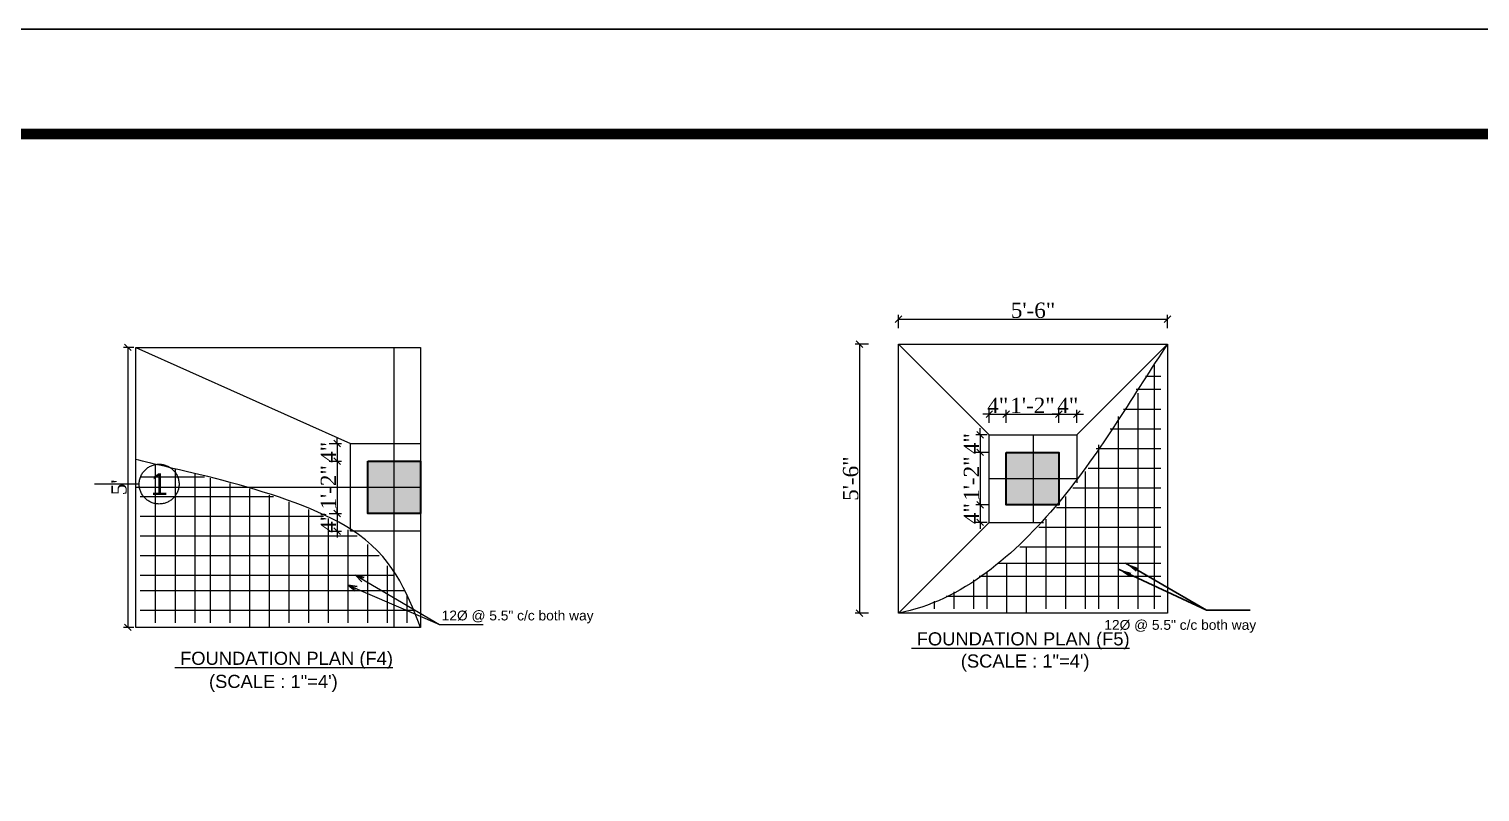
# Model space of a CAD drawing. Header units: inches. Extents: x -4737 to 13205, y 2479 to 13285.
# Drawn here: x 10862 to 11525, y 10970 to 11319 of the extents above; entities that cross this region are included whole.
import ezdxf
from ezdxf.enums import TextEntityAlignment as Align

# ---------------------------------------------------------------- set-up
doc = ezdxf.new("R2010")
doc.units = ezdxf.units.IN
doc.header["$MEASUREMENT"] = 0
doc.linetypes.add('CENTER', pattern=[50.8, 31.75, -6.35, 6.35, -6.35])
for name, color, linetype, lineweight in [('0.4', 4, 'Continuous', 40), ('dim', 172, 'Continuous', 9), ('dimen', 72, 'Continuous', 9), ('ele', 32, 'Continuous', 25), ('GRID', 8, 'CENTER', 13), ('layout', 23, 'Continuous', 18), ('REINFORECMENT', 240, 'Continuous', 18), ('SLAB LINE', 47, 'Continuous', 18), ('TEXT REAL', 93, 'Continuous', 18), ('TEXTT', 7, 'Continuous', 25), ('WALL', 12, 'Continuous', 30)]:
    doc.layers.add(name, color=color, linetype=linetype, lineweight=lineweight)
doc.styles.add('arial', font='arial.ttf')
doc.styles.add('BIMAL0', font='times.ttf')
doc.styles.add('samar', font='times.ttf')
doc.styles.get("Standard").update_dxf_attribs({"font": 'arial.ttf'})
doc.styles.add('titles', font='arial.ttf')
doc.dimstyles.new('Attic 1-48in96', dxfattribs={"dimtxt": 7, "dimasz": 3, "dimexe": 2, "dimexo": 1, "dimgap": 0.5, "dimtad": 1, "dimdec": 0, "dimlfac": 0.5, "dimzin": 3, "dimdsep": 46, "dimlunit": 4, "dimtxsty": 'samar', "dimblk": 'OBLIQUE', "dimcen": 0.09, "dimclrd": 1, "dimclre": 1, "dimadec": 0, "dimazin": 0, "dimtfac": 1, "dimtdec": 0, "dimtix": 1, "dimtmove": 1, "dimatfit": 2, "dimldrblk": 'Arrow 1', "dimfxl": 4, "dimfxlon": 1, "dimtolj": 1, "dimtzin": 0, "dimlwd": 13, "dimlwe": 13, "dimarcsym": 0})
doc.dimstyles.new('DDD', dxfattribs={"dimscale": 0, "dimtxt": 7, "dimasz": 4, "dimexe": 5, "dimexo": 5, "dimgap": 0, "dimtad": 1, "dimdec": 0, "dimzin": 0, "dimdsep": 46, "dimlunit": 3, "dimtxsty": 'Standard', "dimcen": 0, "dimse1": 1, "dimse2": 1, "dimclrd": 1, "dimclre": 4, "dimclrt": 2, "dimadec": 0, "dimazin": 0, "dimtfac": 1, "dimtdec": 0, "dimtofl": 0, "dimtmove": 0, "dimatfit": 3, "dimfxl": 1, "dimtolj": 1, "dimtzin": 0, "dimarcsym": 0})
doc.dimstyles.new('ONE INCH FOUR FT', dxfattribs={"dimtxt": 7, "dimasz": 4, "dimexe": 0.18, "dimexo": 0.0625, "dimgap": 1.5, "dimtad": 1, "dimdec": 0, "dimlfac": 0.5, "dimzin": 0, "dimdsep": 46, "dimlunit": 3, "dimtxsty": 'BIMAL0', "dimblk": 'ARCHTICK', "dimcen": 0.09, "dimclrt": 210, "dimadec": 0, "dimazin": 0, "dimtfac": 1, "dimtdec": 0, "dimtofl": 0, "dimtmove": 0, "dimatfit": 3, "dimldrblk": 'OPEN30', "dimfxl": 1, "dimtolj": 1, "dimtzin": 0, "dimlwd": 15, "dimarcsym": 0})

# ---------------------------------------------------------------- blocks, each defined once
blk = doc.blocks.new('Grid_v_l')
at = {"color": 8, "lineweight": 5}
blk.add_lwpolyline([(-4.1, 0, -1), (-7.74, 0, -1), (-4.1, 0), (0, 0)], format="xyb", dxfattribs=at)
at = {"style": 'titles'}
blk.add_attdef('GRID', text='', height=2, dxfattribs=at).set_placement((-5.92, 0), align=Align.MIDDLE)
blk = doc.blocks.new('12')
at = {"layer": 'ele', "ltscale": 10}
blk.add_hatch(color=256, dxfattribs=at).paths.add_polyline_path([(-12, 12), (-12, 0), (0, 0), (0, 12)])
at = {"layer": 'WALL', "ltscale": 10}
blk.add_lwpolyline([(-12, 12), (0, 12), (0, 0), (-12, 0)], close=True, dxfattribs=at)
blk = doc.blocks.new('_ArchTick')
at = {"color": 0, "const_width": 0.15}
blk.add_lwpolyline([(-0.5, -0.5), (0.5, 0.5)], dxfattribs=at)
blk = doc.blocks.new('_Open30')
at = {"color": 0, "linetype": 'ByBlock', "lineweight": -2}
for p, q in [((-1, 0.27), (0, 0)), ((0, 0), (-1, -0.27)), ((0, 0), (-1, 0))]:
    blk.add_line(p, q, dxfattribs=at)
blk = doc.blocks.new('_OBLIQUE')
at = {"color": 0, "linetype": 'ByBlock'}
blk.add_line((-0.5, -0.5), (0.5, 0.5), dxfattribs=at)
blk = doc.blocks.new('*D525')
at = {"layer": 'Defpoints', "color": 0, "transparency": 16777216}
for p in [(10910.41, 11173.27), (10906.7, 11045.27), (10910.41, 11045.27)]:
    blk.add_point(p, dxfattribs=at)
at = {"layer": 'dimen', "color": 1, "lineweight": 13, "transparency": 16777216}
for p, q in [((10909.41, 11173.27), (10904.7, 11173.27)), ((10906.7, 11173.27), (10906.7, 11045.27)), ((10909.41, 11045.27), (10904.7, 11045.27))]:
    blk.add_line(p, q, dxfattribs=at)
at = {"layer": 'dimen', "color": 1, "lineweight": 13, "transparency": 16777216, "xscale": 3, "yscale": 3, "zscale": 3}
for p, rotation in [((10906.7, 11173.27), 90), ((10906.7, 11045.27), 270)]:
    blk.add_blockref('_OBLIQUE', p, dxfattribs=dict(at, rotation=rotation))
at = {"layer": 'dimen', "color": 0, "transparency": 16777216, "insert": (10902.64, 11109.27), "char_height": 7, "attachment_point": 5, "rotation": 90, "style": 'samar'}
blk.add_mtext("\\A1;5'", dxfattribs=at)
blk = doc.blocks.new('Arrow 1')
at = {"layer": 'TEXTT'}
blk.add_hatch(color=256, dxfattribs=at).paths.add_polyline_path([(-1.01, 0.42), (-1.01, -0.42), (-0.01, 0)])
blk = doc.blocks.new('*D286')
at = {"layer": 'Defpoints', "color": 0, "transparency": 16777216}
for p in [(10997.78, 11129.27), (10997.78, 11121.27), (11002.34, 11121.27)]:
    blk.add_point(p, dxfattribs=at)
at = {"layer": 'dimen', "color": 1, "lineweight": 13, "transparency": 16777216}
for p, q in [((10998.78, 11129.27), (11004.34, 11129.27)), ((11002.34, 11129.27), (11002.34, 11132.27)), ((11002.34, 11129.27), (11002.34, 11121.27)), ((10998.78, 11121.27), (11004.34, 11121.27)), ((11002.34, 11121.27), (11002.34, 11118.27))]:
    blk.add_line(p, q, dxfattribs=at)
at = {"layer": 'dimen', "color": 1, "lineweight": 13, "transparency": 16777216, "xscale": 3, "yscale": 3, "zscale": 3}
for p, rotation in [((11002.34, 11129.27), 270), ((11002.34, 11121.27), 90)]:
    blk.add_blockref('_OBLIQUE', p, dxfattribs=dict(at, rotation=rotation))
at = {"layer": 'dimen', "color": 0, "transparency": 16777216, "insert": (10998.34, 11125.27), "char_height": 7, "attachment_point": 5, "rotation": 90, "style": 'samar'}
blk.add_mtext('\\A1;4"', dxfattribs=at)
blk = doc.blocks.new('*D287')
at = {"layer": 'Defpoints', "color": 0, "transparency": 16777216}
for p in [(10997.78, 11121.27), (10997.78, 11097.27), (11002.34, 11097.27)]:
    blk.add_point(p, dxfattribs=at)
at = {"layer": 'dimen', "color": 1, "lineweight": 13, "transparency": 16777216}
for p, q in [((10998.78, 11121.27), (11004.34, 11121.27)), ((11002.34, 11121.27), (11002.34, 11097.27)), ((10998.78, 11097.27), (11004.34, 11097.27))]:
    blk.add_line(p, q, dxfattribs=at)
at = {"layer": 'dimen', "color": 1, "lineweight": 13, "transparency": 16777216, "xscale": 3, "yscale": 3, "zscale": 3}
for p, rotation in [((11002.34, 11121.27), 90), ((11002.34, 11097.27), 270)]:
    blk.add_blockref('_OBLIQUE', p, dxfattribs=dict(at, rotation=rotation))
at = {"layer": 'dimen', "color": 0, "transparency": 16777216, "insert": (10998.34, 11109.27), "char_height": 7, "attachment_point": 5, "rotation": 90, "style": 'samar'}
blk.add_mtext('\\A1;1\'-2"', dxfattribs=at)
blk = doc.blocks.new('*D288')
at = {"layer": 'Defpoints', "color": 0, "transparency": 16777216}
for p in [(10997.78, 11097.27), (10997.78, 11089.27), (11002.34, 11089.27)]:
    blk.add_point(p, dxfattribs=at)
at = {"layer": 'dimen', "color": 1, "lineweight": 13, "transparency": 16777216}
for p, q in [((10998.78, 11097.27), (11004.34, 11097.27)), ((11002.34, 11097.27), (11002.34, 11100.27)), ((11002.34, 11097.27), (11002.34, 11089.27)), ((10998.78, 11089.27), (11004.34, 11089.27)), ((11002.34, 11089.27), (11002.34, 11086.27))]:
    blk.add_line(p, q, dxfattribs=at)
at = {"layer": 'dimen', "color": 1, "lineweight": 13, "transparency": 16777216, "xscale": 3, "yscale": 3, "zscale": 3}
for p, rotation in [((11002.34, 11097.27), 270), ((11002.34, 11089.27), 90)]:
    blk.add_blockref('_OBLIQUE', p, dxfattribs=dict(at, rotation=rotation))
at = {"layer": 'dimen', "color": 0, "transparency": 16777216, "insert": (10998.34, 11093.27), "char_height": 7, "attachment_point": 5, "rotation": 90, "style": 'samar'}
blk.add_mtext('\\A1;4"', dxfattribs=at)
blk = doc.blocks.new('*D433')
at = {"layer": 'Defpoints', "color": 0, "transparency": 16777216}
for p in [(11381.9, 11186.12), (11258.9, 11174.77), (11381.9, 11174.77)]:
    blk.add_point(p, dxfattribs=at)
at = {"layer": 'dimen', "color": 1, "lineweight": 13, "transparency": 16777216}
for p, q in [((11258.9, 11182.12), (11258.9, 11188.12)), ((11381.9, 11182.12), (11381.9, 11188.12)), ((11258.9, 11186.12), (11381.9, 11186.12))]:
    blk.add_line(p, q, dxfattribs=at)
at = {"layer": 'dimen', "color": 1, "lineweight": 13, "transparency": 16777216, "xscale": 3, "yscale": 3, "zscale": 3, "rotation": 180}
blk.add_blockref('_OBLIQUE', (11258.9, 11186.12), dxfattribs=at)
at = {"layer": 'dimen', "color": 1, "lineweight": 13, "transparency": 16777216, "xscale": 3, "yscale": 3, "zscale": 3}
blk.add_blockref('_OBLIQUE', (11381.9, 11186.12), dxfattribs=at)
at = {"layer": 'dimen', "color": 0, "transparency": 16777216, "insert": (11320.4, 11190.19), "char_height": 7, "attachment_point": 5, "style": 'samar'}
blk.add_mtext('\\A1;5\'-6"', dxfattribs=at)
blk = doc.blocks.new('*D434')
at = {"layer": 'Defpoints', "color": 0, "transparency": 16777216}
for p in [(11308.15, 11142.74), (11300.4, 11133.27), (11308.15, 11125.27)]:
    blk.add_point(p, dxfattribs=at)
at = {"layer": 'dimen', "color": 1, "lineweight": 13, "transparency": 16777216}
for p, q in [((11300.4, 11142.74), (11297.4, 11142.74)), ((11300.4, 11138.74), (11300.4, 11144.74)), ((11300.4, 11142.74), (11308.15, 11142.74)), ((11308.15, 11138.74), (11308.15, 11144.74)), ((11308.15, 11142.74), (11311.15, 11142.74))]:
    blk.add_line(p, q, dxfattribs=at)
at = {"layer": 'dimen', "color": 1, "lineweight": 13, "transparency": 16777216, "xscale": 3, "yscale": 3, "zscale": 3}
blk.add_blockref('_OBLIQUE', (11300.4, 11142.74), dxfattribs=at)
at = {"layer": 'dimen', "color": 1, "lineweight": 13, "transparency": 16777216, "xscale": 3, "yscale": 3, "zscale": 3, "rotation": 180}
blk.add_blockref('_OBLIQUE', (11308.15, 11142.74), dxfattribs=at)
at = {"layer": 'dimen', "color": 0, "transparency": 16777216, "insert": (11304.28, 11146.74), "char_height": 7, "attachment_point": 5, "style": 'samar'}
blk.add_mtext('\\A1;4"', dxfattribs=at)
blk = doc.blocks.new('*D265')
at = {"layer": 'Defpoints', "color": 0, "transparency": 16777216}
for p in [(11332.15, 11142.74), (11308.15, 11125.27), (11332.15, 11125.27)]:
    blk.add_point(p, dxfattribs=at)
at = {"layer": 'dimen', "color": 1, "lineweight": 13, "transparency": 16777216}
for p, q in [((11308.15, 11138.74), (11308.15, 11144.74)), ((11308.15, 11142.74), (11332.15, 11142.74)), ((11332.15, 11138.74), (11332.15, 11144.74))]:
    blk.add_line(p, q, dxfattribs=at)
at = {"layer": 'dimen', "color": 1, "lineweight": 13, "transparency": 16777216, "xscale": 3, "yscale": 3, "zscale": 3, "rotation": 180}
blk.add_blockref('_OBLIQUE', (11308.15, 11142.74), dxfattribs=at)
at = {"layer": 'dimen', "color": 1, "lineweight": 13, "transparency": 16777216, "xscale": 3, "yscale": 3, "zscale": 3}
blk.add_blockref('_OBLIQUE', (11332.15, 11142.74), dxfattribs=at)
at = {"layer": 'dimen', "color": 0, "transparency": 16777216, "insert": (11320.15, 11146.74), "char_height": 7, "attachment_point": 5, "style": 'samar'}
blk.add_mtext('\\A1;1\'-2"', dxfattribs=at)
blk = doc.blocks.new('*D435')
at = {"layer": 'Defpoints', "color": 0, "transparency": 16777216}
for p in [(11340.4, 11142.74), (11340.4, 11133.27), (11332.15, 11125.27)]:
    blk.add_point(p, dxfattribs=at)
at = {"layer": 'dimen', "color": 1, "lineweight": 13, "transparency": 16777216}
for p, q in [((11332.15, 11142.74), (11329.15, 11142.74)), ((11332.15, 11138.74), (11332.15, 11144.74)), ((11332.15, 11142.74), (11340.4, 11142.74)), ((11340.4, 11138.74), (11340.4, 11144.74)), ((11340.4, 11142.74), (11343.4, 11142.74))]:
    blk.add_line(p, q, dxfattribs=at)
at = {"layer": 'dimen', "color": 1, "lineweight": 13, "transparency": 16777216, "xscale": 3, "yscale": 3, "zscale": 3}
blk.add_blockref('_OBLIQUE', (11332.15, 11142.74), dxfattribs=at)
at = {"layer": 'dimen', "color": 1, "lineweight": 13, "transparency": 16777216, "xscale": 3, "yscale": 3, "zscale": 3, "rotation": 180}
blk.add_blockref('_OBLIQUE', (11340.4, 11142.74), dxfattribs=at)
at = {"layer": 'dimen', "color": 0, "transparency": 16777216, "insert": (11336.28, 11146.74), "char_height": 7, "attachment_point": 5, "style": 'samar'}
blk.add_mtext('\\A1;4"', dxfattribs=at)
blk = doc.blocks.new('*D266')
at = {"layer": 'Defpoints', "color": 0, "transparency": 16777216}
for p in [(11300.4, 11133.27), (11296.24, 11125.27), (11308.15, 11125.27)]:
    blk.add_point(p, dxfattribs=at)
at = {"layer": 'dimen', "color": 1, "lineweight": 13, "transparency": 16777216}
for p, q in [((11296.24, 11133.27), (11296.24, 11136.27)), ((11299.4, 11133.27), (11294.24, 11133.27)), ((11296.24, 11133.27), (11296.24, 11125.27)), ((11300.24, 11125.27), (11294.24, 11125.27)), ((11296.24, 11125.27), (11296.24, 11122.27))]:
    blk.add_line(p, q, dxfattribs=at)
at = {"layer": 'dimen', "color": 1, "lineweight": 13, "transparency": 16777216, "xscale": 3, "yscale": 3, "zscale": 3}
for p, rotation in [((11296.24, 11133.27), 270), ((11296.24, 11125.27), 90)]:
    blk.add_blockref('_OBLIQUE', p, dxfattribs=dict(at, rotation=rotation))
at = {"layer": 'dimen', "color": 0, "transparency": 16777216, "insert": (11292.24, 11129.27), "char_height": 7, "attachment_point": 5, "rotation": 90, "style": 'samar'}
blk.add_mtext('\\A1;4"', dxfattribs=at)
blk = doc.blocks.new('*D267')
at = {"layer": 'Defpoints', "color": 0, "transparency": 16777216}
for p in [(11308.15, 11125.27), (11296.24, 11101.27), (11308.15, 11101.27)]:
    blk.add_point(p, dxfattribs=at)
at = {"layer": 'dimen', "color": 1, "lineweight": 13, "transparency": 16777216}
for p, q in [((11300.24, 11125.27), (11294.24, 11125.27)), ((11296.24, 11125.27), (11296.24, 11101.27)), ((11300.24, 11101.27), (11294.24, 11101.27))]:
    blk.add_line(p, q, dxfattribs=at)
at = {"layer": 'dimen', "color": 1, "lineweight": 13, "transparency": 16777216, "xscale": 3, "yscale": 3, "zscale": 3}
for p, rotation in [((11296.24, 11125.27), 90), ((11296.24, 11101.27), 270)]:
    blk.add_blockref('_OBLIQUE', p, dxfattribs=dict(at, rotation=rotation))
at = {"layer": 'dimen', "color": 0, "transparency": 16777216, "insert": (11292.24, 11113.27), "char_height": 7, "attachment_point": 5, "rotation": 90, "style": 'samar'}
blk.add_mtext('\\A1;1\'-2"', dxfattribs=at)
blk = doc.blocks.new('*D436')
at = {"layer": 'Defpoints', "color": 0, "transparency": 16777216}
for p in [(11308.15, 11101.27), (11296.24, 11093.27), (11300.4, 11093.27)]:
    blk.add_point(p, dxfattribs=at)
at = {"layer": 'dimen', "color": 1, "lineweight": 13, "transparency": 16777216}
for p, q in [((11300.24, 11101.27), (11294.24, 11101.27)), ((11296.24, 11101.27), (11296.24, 11104.27)), ((11296.24, 11101.27), (11296.24, 11093.27)), ((11299.4, 11093.27), (11294.24, 11093.27)), ((11296.24, 11093.27), (11296.24, 11090.27))]:
    blk.add_line(p, q, dxfattribs=at)
at = {"layer": 'dimen', "color": 1, "lineweight": 13, "transparency": 16777216, "xscale": 3, "yscale": 3, "zscale": 3}
for p, rotation in [((11296.24, 11101.27), 270), ((11296.24, 11093.27), 90)]:
    blk.add_blockref('_OBLIQUE', p, dxfattribs=dict(at, rotation=rotation))
at = {"layer": 'dimen', "color": 0, "transparency": 16777216, "insert": (11292.24, 11097.27), "char_height": 7, "attachment_point": 5, "rotation": 90, "style": 'samar'}
blk.add_mtext('\\A1;4"', dxfattribs=at)
blk = doc.blocks.new('*D437')
at = {"layer": 'Defpoints', "color": 0, "transparency": 16777216}
for p in [(11258.9, 11174.77), (11241.13, 11051.77), (11258.9, 11051.77)]:
    blk.add_point(p, dxfattribs=at)
at = {"layer": 'dimen', "color": 1, "lineweight": 13, "transparency": 16777216}
for p, q in [((11245.13, 11174.77), (11239.13, 11174.77)), ((11241.13, 11174.77), (11241.13, 11051.77)), ((11245.13, 11051.77), (11239.13, 11051.77))]:
    blk.add_line(p, q, dxfattribs=at)
at = {"layer": 'dimen', "color": 1, "lineweight": 13, "transparency": 16777216, "xscale": 3, "yscale": 3, "zscale": 3}
for p, rotation in [((11241.13, 11174.77), 90), ((11241.13, 11051.77), 270)]:
    blk.add_blockref('_OBLIQUE', p, dxfattribs=dict(at, rotation=rotation))
at = {"layer": 'dimen', "color": 0, "transparency": 16777216, "insert": (11237.07, 11113.27), "char_height": 7, "attachment_point": 5, "rotation": 90, "style": 'samar'}
blk.add_mtext('\\A1;5\'-6"', dxfattribs=at)

msp = doc.modelspace()

# ---------------------------------------------------------------- linework, layer by layer
msp.add_lwpolyline([(9824.03, 9073.79), (9824.03, 11318.83), (12998.83, 11318.83), (12998.83, 9073.79)], close=True)
at = {"const_width": 4.8}
msp.add_lwpolyline([(12950.83, 9121.79), (12950.83, 11270.83), (9968.03, 11270.83), (9968.03, 9121.79)], close=True, dxfattribs=at)
at = {"ltscale": 10}
msp.add_lwpolyline([(11016.41, 11121.27), (11040.41, 11121.27), (11040.41, 11097.27), (11016.41, 11097.27)], close=True, dxfattribs=at)
at = {"layer": 'dim', "ltscale": 10}
for p, q in [((11320.4, 11133.27), (11320.4, 11093.27)), ((11300.4, 11113.27), (11340.4, 11113.27))]:
    msp.add_line(p, q, dxfattribs=at)
at = {"layer": 'GRID', "ltscale": 15}
for p, q in [((11028.41, 11045.27), (11028.41, 11173.27)), ((11040.41, 11109.27), (10910.41, 11109.27))]:
    msp.add_line(p, q, dxfattribs=at)
at = {"layer": 'REINFORECMENT'}
for p, q in [((11367.56, 11154.09), (11378.86, 11154.09)), ((11371.79, 11160.09), (11378.86, 11160.09)), ((11361.69, 11145.09), (11378.86, 11145.09)), ((11355.62, 11136.09), (11378.86, 11136.09)), ((11349.29, 11127.09), (11378.86, 11127.09)), ((10912.41, 11114.09), (10941.8, 11114.09)), ((11345.65, 11118.09), (11378.86, 11118.09)), ((11338.62, 11109.09), (11378.86, 11109.09)), ((10912.41, 11105.09), (10973.32, 11105.09)), ((10912.41, 11096.09), (10996.11, 11096.09)), ((11331.14, 11100.09), (11342.1, 11100.09)), ((11331.14, 11100.09), (11378.86, 11100.09)), ((11323.1, 11091.09), (11354.55, 11091.09)), ((11323.1, 11091.09), (11378.86, 11091.09)), ((10912.41, 11087.09), (11011.56, 11087.09)), ((11314.31, 11082.09), (11364.56, 11082.09)), ((11314.31, 11082.09), (11378.86, 11082.09)), ((10912.41, 11078.09), (11021.56, 11078.09)), ((11304.4, 11074.59), (11378.86, 11074.59)), ((11304.4, 11074.59), (11378.86, 11074.59)), ((10912.41, 11069.09), (11028.42, 11069.09)), ((11295.74, 11068.59), (11378.86, 11068.59)), ((11295.74, 11068.59), (11378.86, 11068.59)), ((10912.41, 11062.09), (11033.42, 11062.09)), ((11280.62, 11059.59), (11378.86, 11059.59)), ((11280.62, 11059.59), (11378.86, 11059.59)), ((10912.41, 11053.09), (11037.36, 11053.09))]:
    msp.add_line(p, q, dxfattribs=at)
for points in [[(11375.9, 11053.77), (11375.9, 11165.14)], [(11368.4, 11053.77), (11368.4, 11152.39)], [(11359.4, 11053.77), (11359.4, 11141.66)], [(11350.4, 11053.77), (11350.4, 11128.64)], [(10919.41, 11047.27), (10919.41, 11119.81)], [(10928.41, 11047.27), (10928.41, 11117.75)], [(10937.41, 11047.27), (10937.41, 11115.64)], [(11344.4, 11053.77), (11344.4, 11116.45)], [(10944.41, 11047.27), (10944.41, 11113.43)], [(10953.41, 11047.27), (10953.41, 11111.07)], [(10962.41, 11045.27), (10962.41, 11108.52)], [(10971.41, 11045.27), (10971.41, 11105.72)], [(10980.41, 11047.27), (10980.41, 11102.61)], [(11335.4, 11053.77), (11335.4, 11105.14)], [(11335.4, 11053.77), (11335.4, 11103.08)], [(10989.41, 11047.27), (10989.41, 11099.08)], [(10998.41, 11047.27), (10998.41, 11094.97)], [(11326.4, 11053.77), (11326.4, 11094.69)], [(11344.4, 11053.77), (11344.4, 11098.97)], [(11007.41, 11047.27), (11007.41, 11089.92)], [(11326.4, 11053.77), (11326.4, 11091.09)], [(11350.4, 11053.77), (11350.4, 11093.92)], [(11016.41, 11047.27), (11016.41, 11083.18)], [(11317.4, 11051.77), (11317.4, 11082.09)], [(11317.4, 11051.77), (11317.4, 11082.09)], [(11359.4, 11053.77), (11359.4, 11087.18)], [(11308.4, 11051.77), (11308.4, 11074.59)], [(11308.4, 11051.77), (11308.4, 11074.59)], [(11368.4, 11053.77), (11368.4, 11077.43)], [(11025.41, 11047.27), (11025.41, 11073.43)], [(11299.4, 11053.77), (11299.4, 11070.51)], [(11299.4, 11053.77), (11299.4, 11070.51)], [(11284.4, 11053.77), (11284.4, 11061.55)], [(11284.4, 11053.77), (11284.4, 11061.55)], [(11293.4, 11053.77), (11293.4, 11067)], [(11293.4, 11053.77), (11293.4, 11067)], [(11375.9, 11053.77), (11375.9, 11066.49)], [(11034.41, 11047.27), (11034.41, 11059.99)], [(11275.4, 11053.77), (11275.4, 11057.19)], [(11275.4, 11053.77), (11275.4, 11057.19)]]:
    msp.add_lwpolyline(points, dxfattribs=at)
at = {"layer": 'SLAB LINE'}
for p, q in [((11300.4, 11133.27), (11258.9, 11174.77)), ((11340.4, 11133.27), (11381.9, 11174.77)), ((10910.41, 11173.27), (11008.41, 11129.27)), ((11340.4, 11133.27), (11340.4, 11111.32)), ((11300.4, 11093.27), (11258.9, 11051.77)), ((11300.4, 11093.27), (11325.12, 11093.27))]:
    msp.add_line(p, q, dxfattribs=at)
for points in [[(11258.9, 11174.77), (11381.9, 11174.77), (11381.9, 11051.77), (11258.9, 11051.77)], [(10910.41, 11173.27), (11040.41, 11173.27), (11040.41, 11045.27), (10910.41, 11045.27)]]:
    msp.add_lwpolyline(points, close=True, dxfattribs=at)
for points in [[(11040.41, 11089.27), (11008.41, 11089.27), (11008.41, 11129.27), (11040.41, 11129.27)], [(11300.4, 11093.27), (11300.4, 11133.27), (11340.4, 11133.27)]]:
    msp.add_lwpolyline(points, dxfattribs=at)
for points, knots in [([(11381.9, 11174.77), (11366.95, 11152.81), (11337.12, 11099.99), (11287.72, 11057.16), (11258.9, 11051.77)], [0, 0, 0, 0, 190.015164, 379.350357, 379.350357, 379.350357, 379.350357]), ([(11040.41, 11045.27), (11034.03, 11061.95), (11018.08, 11101.68), (10923.58, 11118.14), (10910.41, 11122.06)], [0, 0, 0, 0, 112.071406, 280.385414, 280.385414, 280.385414, 280.385414])]:
    msp.add_open_spline(points, degree=3, knots=knots, dxfattribs=at)

# ---------------------------------------------------------------- block references
at = {"layer": 'GRID'}
ref = msp.add_blockref('Grid_v_l', (10891.4, 11110.75), dxfattribs=dict(at, xscale=-5, yscale=5, zscale=5))
ref.add_attrib('GRID', '1', dxfattribs={"layer": '0', "height": 10, "rotation": 360, "style": 'titles'}).set_placement((10921.02, 11110.75), align=Align.MIDDLE)
at = {"layer": 'WALL', "ltscale": 10, "xscale": 2, "yscale": 2, "zscale": 2}
for p in [(11040.41, 11097.27), (11332.15, 11101.27)]:
    msp.add_blockref('12', p, dxfattribs=at)

# ---------------------------------------------------------------- texts
at = {"layer": '0.4', "style": 'arial'}
for p in [(11050.14, 11048.43), (11352.97, 11044.13)]:
    msp.add_text('12%%C @ 5.5" c/c both way ', height=4.5, dxfattribs=at).set_placement(p)
at = {"layer": 'TEXT REAL'}
for s, p in [('%%U FOUNDATION PLAN (F5)', (11314.72, 11039.26)), ('%%U FOUNDATION PLAN (F4)', (10978.06, 11030.38))]:
    msp.add_text(s, height=6, dxfattribs=at).set_placement(p, align=Align.MIDDLE)
for p in [(11287.38, 11026.87), (10943.79, 11017.55)]:
    msp.add_text('(SCALE : 1"=4\')', height=6, dxfattribs=at).set_placement(p)

# ---------------------------------------------------------------- dimensions: what is measured, and where the dimension line sits
at = {"layer": 'dimen'}
for base, p1, p2, text, picture, middle in [((11381.9, 11186.12), (11258.9, 11174.77), (11381.9, 11174.77), '5\'-6"', '*D433', (11320.4, 11190.19)), ((11332.15, 11142.74), (11308.15, 11125.27), (11332.15, 11125.27), '1\'-2"', '*D265', (11320.15, 11146.74))]:
    dim = msp.add_linear_dim(base=base, p1=p1, p2=p2, text=text, dimstyle='Attic 1-48in96', dxfattribs=at)
    dim.commit()
    dim.dimension.update_dxf_attribs({"geometry": picture, "text_midpoint": middle})
for base, p1, p2, text, picture, middle in [((10906.7, 11045.27), (10910.41, 11173.27), (10910.41, 11045.27), "5'", '*D525', (10902.64, 11109.27)), ((11241.13, 11051.77), (11258.9, 11174.77), (11258.9, 11051.77), '5\'-6"', '*D437', (11237.07, 11113.27)), ((11002.34, 11097.27), (10997.78, 11121.27), (10997.78, 11097.27), '1\'-2"', '*D287', (10998.34, 11109.27)), ((11296.24, 11101.27), (11308.15, 11125.27), (11308.15, 11101.27), '1\'-2"', '*D267', (11292.24, 11113.27))]:
    dim = msp.add_linear_dim(base=base, p1=p1, p2=p2, angle=90, text=text, dimstyle='Attic 1-48in96', dxfattribs=at)
    dim.commit()
    dim.dimension.update_dxf_attribs({"geometry": picture, "text_midpoint": middle})
for base, p1, p2, picture, middle in [((11308.15, 11142.74), (11300.4, 11133.27), (11308.15, 11125.27), '*D434', (11304.28, 11146.74)), ((11340.4, 11142.74), (11332.15, 11125.27), (11340.4, 11133.27), '*D435', (11336.28, 11146.74))]:
    dim = msp.add_linear_dim(base=base, p1=p1, p2=p2, dimstyle='Attic 1-48in96', dxfattribs=at)
    dim.commit()
    dim.dimension.update_dxf_attribs({"geometry": picture, "text_midpoint": middle})
for base, p1, p2, picture, middle in [((11296.24, 11125.27), (11300.4, 11133.27), (11308.15, 11125.27), '*D266', (11292.24, 11129.27)), ((11002.34, 11121.27), (10997.78, 11129.27), (10997.78, 11121.27), '*D286', (10998.34, 11125.27)), ((11296.24, 11093.27), (11308.15, 11101.27), (11300.4, 11093.27), '*D436', (11292.24, 11097.27)), ((11002.34, 11089.27), (10997.78, 11097.27), (10997.78, 11089.27), '*D288', (10998.34, 11093.27))]:
    dim = msp.add_linear_dim(base=base, p1=p1, p2=p2, angle=90, dimstyle='Attic 1-48in96', dxfattribs=at)
    dim.commit()
    dim.dimension.update_dxf_attribs({"geometry": picture, "text_midpoint": middle})

# ---------------------------------------------------------------- leaders
at = {"ltscale": 10}
for points in [[(11362.73, 11074.59), (11399.67, 11053.09)], [(11359.4, 11071.83), (11399.67, 11053.09), (11419.63, 11053.09)]]:
    msp.add_leader(points, dimstyle='DDD', override={"dimscale": 1, "dimasz": 6, "dimtad": 0}, dxfattribs=at)
at = {"layer": 'layout'}
for points in [[(11010.73, 11069.09), (11049.18, 11046.59)], [(11007.41, 11064.52), (11049.18, 11046.59), (11069.14, 11046.59)]]:
    msp.add_leader(points, dimstyle='ONE INCH FOUR FT', override={"dimtad": 0}, dxfattribs=at)

doc.saveas('drawing.dxf')
